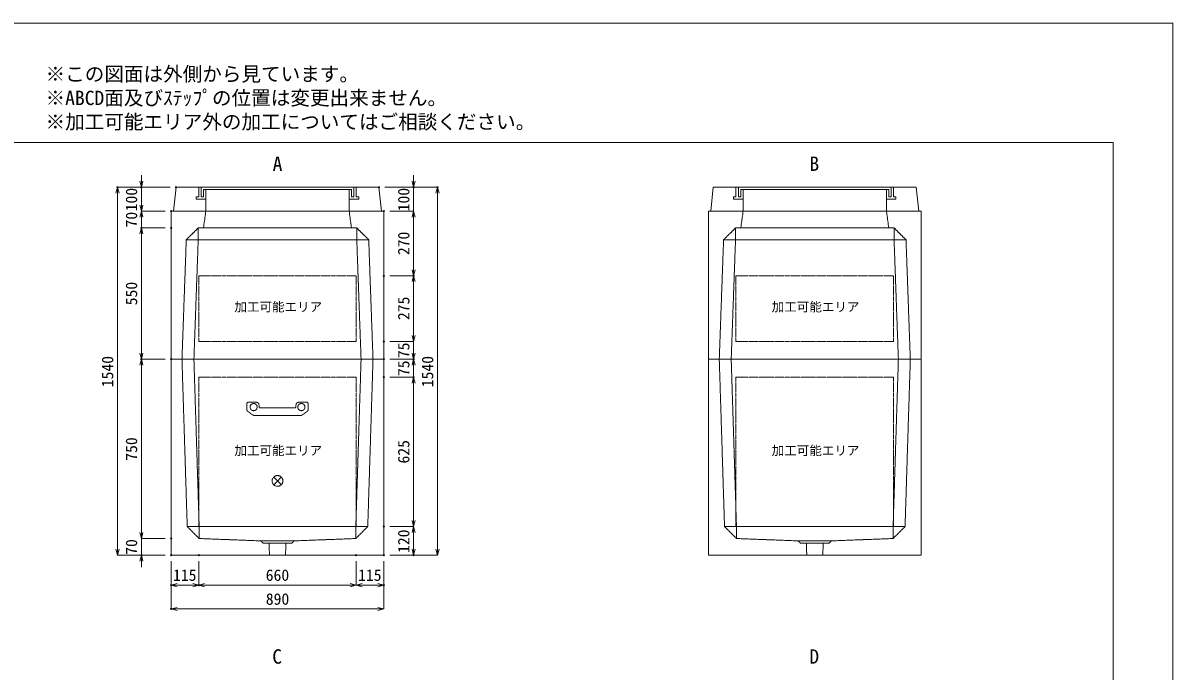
# Model space of a CAD drawing. Units: millimetres, scale not verified. Extents: x -3712 to 3712, y -2625 to 2625.
# Drawn here: x -1103 to 3712, y -91 to 2625 of the extents above; entities that cross this region are included whole.
import ezdxf
from ezdxf.enums import TextEntityAlignment as Align

# ---------------------------------------------------------------- set-up
doc = ezdxf.new("R2010")
doc.units = ezdxf.units.MM
doc.header["$LTSCALE"] = 10
doc.header["$PDMODE"] = 32
doc.header["$PDSIZE"] = 5
doc.linetypes.add('LONG_DASHED1', pattern=[7, 6, -1])
doc.linetypes.add('LONG_DOUBLE_CHAIN', pattern=[21.8, 18, -1, 0.6, -0.6, 0.6, -1])
for name, color, linetype, lineweight in [('0-0_D-TTL', 7, 'Continuous', 9), ('0-1_Defpoints', 7, 'Continuous', 9), ('0-3_D-TTL-TXT', 7, 'Continuous', 9), ('0-4_D-STR-TXT', 7, 'Continuous', 9), ('0-5_D-STR-DIM', 3, 'Continuous', 9), ('0-6_0', 7, 'Continuous', 9), ('0-7_D-STR', 7, 'LONG_DASHED1', 9), ('0-9_D-STR-STR3', 2, 'LONG_DASHED1', 9), ('0-A_D-STR-STR4', 134, 'LONG_DASHED1', 9), ('0-B_D-STR-STR5', 1, 'LONG_DOUBLE_CHAIN', 9)]:
    doc.layers.add(name, color=color, linetype=linetype, lineweight=lineweight)
doc.styles.add('ＭＳ ゴシック', font='')
doc.styles.get('ＭＳ ゴシック').set_extended_font_data('MS Gothic')

# ---------------------------------------------------------------- blocks, each defined once
blk = doc.blocks.new('A$C4DE05FD1')
at = {"layer": '0-0_D-TTL', "color": 134}
for p, q in [((2000, 38000), (57400, 38000)), ((57400, 38000), (57400, 2000))]:
    blk.add_line(p, q, dxfattribs=at)
at = {"layer": '0-1_Defpoints', "color": 134}
for p, q in [((0, 42000), (59400, 42000)), ((59400, 42000), (59400, 0))]:
    blk.add_line(p, q, dxfattribs=at)
at = {"layer": '0-3_D-TTL-TXT', "style": 'ＭＳ ゴシック'}
for s, p in [('※この図面は外側から見ています。', (21630.46, 39907.83)), ('※ABCD面及びｽﾃｯﾌﾟの位置は変更出来ません。', (21630.46, 39107.83)), ('※加工可能エリア外の加工についてはご相談ください。', (21630.46, 38307.83))]:
    blk.add_text(s, height=481.1, dxfattribs=at).set_placement(p, align=Align.BOTTOM_LEFT)
blk = doc.blocks.new('_Open30')
at = {"layer": '0-6_0'}
blk.add_line((0, 0), (-10, 0), dxfattribs=at)
blk.add_lwpolyline([(-10, 2.679), (0, 0), (-10, -2.679)], dxfattribs=at)
blk = doc.blocks.new('A$C31CA379A')
at = {"layer": '0-4_D-STR-TXT', "style": 'ＭＳ ゴシック'}
for s, p in [('A', (-162.94, -1095.26)), ('B', (17819.31, -1095.26)), ('C', (-175.69, -17595.27)), ('D', (17819.31, -17595.27))]:
    blk.add_text(s, height=481.1, dxfattribs=at).set_placement(p, align=Align.BOTTOM_LEFT)
blk = doc.blocks.new('A$C019679C0')
at = {"layer": '0-7_D-STR', "linetype": 'Continuous'}
for p, q in [((-4350, 0), (-4250, 1000)), ((4250, 1000), (-4250, 1000)), ((4350, 0), (4250, 1000)), ((-4350, 0), (4350, 0))]:
    blk.add_line(p, q, dxfattribs=at)
at = {"layer": '0-7_D-STR'}
for p, q in [((-3000, 0), (-3000, 900)), ((3000, 900), (3000, 0))]:
    blk.add_line(p, q, dxfattribs=at)
at = {"layer": '0-A_D-STR-STR4'}
for points in [[(-3300, 1000), (-3300, 600), (-3400, 600), (-3400, 500), (-3000, 500)], [(-3000, 900), (-3100, 900), (-3100, 600), (-3200, 600), (-3200, 1000)], [(3300, 1000), (3300, 600), (3400, 600), (3400, 500), (3000, 500)], [(3100, 900), (3100, 600), (3200, 600), (3200, 1000)], [(-3000, 900), (3000, 900), (3100, 900)]]:
    blk.add_lwpolyline(points, dxfattribs=at)
blk = doc.blocks.new('A$C27844A11')
at = {"layer": '0-9_D-STR-STR3'}
for p, q in [((-1280, 500), (-1280, 226.8)), ((-1230, 550), (-879.2, 550)), ((1230, 550), (879.2, 550)), ((1280, 500), (1280, 226.8)), ((-1257.7, 185.2), (-1030.2, 16.8)), ((974.7, 0), (-974.7, 0)), ((-779.6, 458.7), (-771, 360.6)), ((721.2, 315), (-721.2, 315)), ((779.6, 458.7), (771, 360.6)), ((1257.7, 185.2), (1030.2, 16.8))]:
    blk.add_line(p, q, dxfattribs=at)
for centre in [(-1000, 350), (1000, 350)]:
    blk.add_circle(centre, 150, dxfattribs=at)
for centre, radius, start, end in [((-1230, 500), 50, 90, 180), ((-879.2, 450), 100, 5, 90), ((879.2, 450), 100, 90, 175), ((1230, 500), 50, 0, 90), ((-1230, 226.8), 50, 180, 236.30993), ((-974.7, 100), 100, 236.30993, 270), ((-721.2, 365), 50, 185, 270), ((721.2, 365), 50, 270, 355), ((974.7, 100), 100, 270, 303.69007), ((1230, 226.8), 50, 303.69007, 0)]:
    blk.add_arc(centre, radius, start, end, dxfattribs=at)
blk = doc.blocks.new('A$C0FAA34A4')
at = {"layer": '0-7_D-STR'}
for p, q in [((-3000, 6200), (-3100, 5500)), ((3000, 6200), (3100, 5500)), ((-3820, 5000), (-3320, 5500)), ((3320, 5500), (-3320, 5500)), ((-3320, 5000), (-3320, 5500)), ((3820, 5000), (3320, 5500)), ((3320, 5000), (3320, 5500)), ((-3820, 5000), (-4000, 0)), ((3820, 5000), (-3820, 5000)), ((-3320, 5000), (-3500, 0)), ((3320, 5000), (3500, 0)), ((3820, 5000), (4000, 0))]:
    blk.add_line(p, q, dxfattribs=at)
at = {"layer": '0-7_D-STR', "linetype": 'Continuous'}
for p, q in [((4450, 0), (4450, 6200)), ((-4450, 0), (4450, 0))]:
    blk.add_line(p, q, dxfattribs=at)
blk.add_lwpolyline([(-4450, 0), (-4450, 6200), (4450, 6200)], dxfattribs=at)
at = {"layer": '0-B_D-STR-STR5'}
for p, q in [((-3300, 3500), (-3300, 750)), ((3300, 3500), (-3300, 3500))]:
    blk.add_line(p, q, dxfattribs=at)
blk.add_lwpolyline([(3300, 3500), (3300, 750), (-3300, 750)], dxfattribs=at)
blk = doc.blocks.new('A$C37CF2544')
at = {"layer": '0-7_D-STR', "linetype": 'Continuous'}
for p, q in [((-4450, 0), (4450, 0)), ((-4450, -8200), (-4450, 0)), ((4450, -8200), (4450, 0)), ((-4450, -8200), (4450, -8200))]:
    blk.add_line(p, q, dxfattribs=at)
at = {"layer": '0-7_D-STR'}
for p, q in [((-4000, 0), (-3780, -7000)), ((-3500, 0), (-3280, -7000)), ((3500, 0), (3280, -7000)), ((-3280, -7500), (-3780, -7000)), ((-3280, -7500), (-3280, -7000)), ((3280, -7500), (3780, -7000)), ((3280, -7500), (3280, -7000)), ((-3280, -7500), (-700, -7600)), ((-600, -7690), (-700, -7600)), ((700, -7600), (-700, -7600)), ((600, -7690), (-600, -7690)), ((-336.2, -8200), (-352.5, -7690)), ((336.2, -8200), (352.5, -7690)), ((600, -7690), (700, -7600)), ((3280, -7500), (700, -7600))]:
    blk.add_line(p, q, dxfattribs=at)
blk.add_lwpolyline([(4000, 0), (3780, -7000), (-3780, -7000)], dxfattribs=at)
at = {"layer": '0-B_D-STR-STR5'}
for p, q in [((3300, -750), (3300, -7000)), ((3300, -7000), (-3300, -7000))]:
    blk.add_line(p, q, dxfattribs=at)
blk.add_lwpolyline([(3300, -750), (-3300, -750), (-3300, -7000)], dxfattribs=at)
blk = doc.blocks.new('A$C1C640AAB')
at = {"layer": '0-B_D-STR-STR5'}
for p, q in [((-159.1, -159.1), (159.1, 159.1)), ((-159.1, 159.1), (159.1, -159.1))]:
    blk.add_line(p, q, dxfattribs=at)
blk.add_circle((0, 0), 225, dxfattribs=at)
blk = doc.blocks.new('A$C591fdf01')
at = {"layer": '0-7_D-STR'}
blk.add_blockref('A$C37CF2544', (0, 0), dxfattribs=at)
at = {"layer": '0-B_D-STR-STR5'}
blk.add_blockref('A$C1C640AAB', (0, -5090), dxfattribs=at)

msp = doc.modelspace()

# ---------------------------------------------------------------- linework, layer by layer
at = {"layer": '0-1_Defpoints'}
for p in [(-707.5, 1937.5), (-607.5, 1937.5), (-462.5, 1937.5), (387.5, 1937.5), (532.5, 1937.5), (632.5, 1937.5), (-482.5, 1837.5), (407.5, 1837.5), (-607.5, 1767.5), (-482.5, 1767.5), (407.5, 1567.5), (532.5, 1567.5), (407.5, 1292.5), (407.5, 1292.5), (-607.5, 1217.5), (-482.5, 1217.5), (-482.5, 1217.5), (407.5, 1217.5), (532.5, 1217.5), (407.5, 1142.5), (407.5, 1142.5), (532.5, 1142.5), (407.5, 517.5), (407.5, 517.5), (-482.5, 467.5), (-482.5, 467.5), (-607.5, 397.5), (-482.5, 397.5), (-482.5, 397.5), (-367.5, 397.5), (292.5, 397.5), (407.5, 397.5), (407.5, 397.5), (532.5, 397.5), (-482.5, 272.5), (-367.5, 272.5), (407.5, 272.5), (-482.5, 172.5)]:
    msp.add_point(p, dxfattribs=at)
at = {"layer": '0-5_D-STR-DIM'}
for p, q in [((-607.5, 1962.5), (-607.5, 1987.5)), ((532.5, 1962.5), (532.5, 1987.5)), ((-487.5, 1937.5), (-707.5, 1937.5)), ((-487.5, 1937.5), (-607.5, 1937.5)), ((-607.5, 1837.5), (-607.5, 1937.5)), ((412.5, 1937.5), (532.5, 1937.5)), ((412.5, 1937.5), (632.5, 1937.5)), ((532.5, 1837.5), (532.5, 1937.5)), ((-707.5, 422.5), (-707.5, 1912.5)), ((-607.5, 1862.5), (-607.5, 1887.5)), ((632.5, 422.5), (632.5, 1912.5)), ((-507.5, 1837.5), (-607.5, 1837.5)), ((-607.5, 1837.5), (-607.5, 1767.5)), ((-507.5, 1837.5), (-607.5, 1837.5)), ((432.5, 1837.5), (532.5, 1837.5)), ((432.5, 1837.5), (532.5, 1837.5)), ((-607.5, 1812.5), (-607.5, 1787.5)), ((532.5, 1812.5), (532.5, 1592.5)), ((532.5, 1812.5), (532.5, 1787.5)), ((-507.5, 1767.5), (-607.5, 1767.5)), ((-507.5, 1767.5), (-607.5, 1767.5)), ((-607.5, 1742.5), (-607.5, 1717.5)), ((-607.5, 1242.5), (-607.5, 1742.5)), ((432.5, 1567.5), (532.5, 1567.5)), ((432.5, 1567.5), (532.5, 1567.5)), ((532.5, 1317.5), (532.5, 1542.5)), ((532.5, 1317.5), (532.5, 1342.5)), ((432.5, 1292.5), (532.5, 1292.5)), ((432.5, 1292.5), (532.5, 1292.5)), ((532.5, 1292.5), (532.5, 1217.5)), ((532.5, 1242.5), (532.5, 1267.5)), ((-507.5, 1217.5), (-607.5, 1217.5)), ((-507.5, 1217.5), (-607.5, 1217.5)), ((432.5, 1217.5), (532.5, 1217.5)), ((432.5, 1217.5), (532.5, 1217.5)), ((532.5, 1142.5), (532.5, 1217.5)), ((-607.5, 492.5), (-607.5, 1192.5)), ((532.5, 1192.5), (532.5, 1167.5)), ((432.5, 1142.5), (532.5, 1142.5)), ((432.5, 1142.5), (532.5, 1142.5)), ((532.5, 1117.5), (532.5, 1092.5)), ((532.5, 542.5), (532.5, 1117.5)), ((-607.5, 492.5), (-607.5, 517.5)), ((432.5, 517.5), (532.5, 517.5)), ((432.5, 517.5), (532.5, 517.5)), ((532.5, 492.5), (532.5, 422.5)), ((-507.5, 467.5), (-607.5, 467.5)), ((-607.5, 467.5), (-607.5, 397.5)), ((-507.5, 467.5), (-607.5, 467.5)), ((-507.5, 397.5), (-707.5, 397.5)), ((-507.5, 397.5), (-607.5, 397.5)), ((432.5, 397.5), (532.5, 397.5)), ((432.5, 397.5), (632.5, 397.5)), ((-607.5, 372.5), (-607.5, 347.5)), ((-482.5, 372.5), (-482.5, 172.5)), ((-482.5, 372.5), (-482.5, 272.5)), ((-367.5, 372.5), (-367.5, 272.5)), ((-367.5, 372.5), (-367.5, 272.5)), ((292.5, 372.5), (292.5, 272.5)), ((292.5, 372.5), (292.5, 272.5)), ((407.5, 372.5), (407.5, 272.5)), ((407.5, 372.5), (407.5, 172.5)), ((-392.5, 272.5), (-457.5, 272.5)), ((267.5, 272.5), (-342.5, 272.5)), ((317.5, 272.5), (382.5, 272.5)), ((382.5, 172.5), (-457.5, 172.5))]:
    msp.add_line(p, q, dxfattribs=at)

# ---------------------------------------------------------------- block references
at = {"layer": '0-0_D-TTL', "xscale": 0.125, "yscale": 0.125}
msp.add_blockref('A$C4DE05FD1', (-3712.5, -2625), dxfattribs=at)
at = {"layer": '0-4_D-STR-TXT', "xscale": 0.125, "yscale": 0.125}
msp.add_blockref('A$C31CA379A', (-37.5, 2125), dxfattribs=at)
at = {"layer": '0-5_D-STR-DIM', "xscale": 2.5, "yscale": 2.5}
for p, rotation in [((-707.5, 1937.5), 90), ((-607.5, 1937.5), 270), ((532.5, 1937.5), 270), ((632.5, 1937.5), 90), ((-607.5, 1837.5), 270), ((-607.5, 1837.5), 90), ((532.5, 1837.5), 90), ((532.5, 1837.5), 90), ((-607.5, 1767.5), 90), ((-607.5, 1767.5), 90), ((532.5, 1567.5), 270), ((532.5, 1567.5), 90), ((532.5, 1292.5), 270), ((532.5, 1292.5), 270), ((-607.5, 1217.5), 270), ((-607.5, 1217.5), 90), ((532.5, 1217.5), 270), ((532.5, 1217.5), 90), ((532.5, 1142.5), 90), ((532.5, 1142.5), 90), ((532.5, 517.5), 270), ((-607.5, 467.5), 270), ((-607.5, 467.5), 270), ((532.5, 517.5), 90), ((-707.5, 397.5), 270), ((-607.5, 397.5), 90), ((532.5, 397.5), 270), ((632.5, 397.5), 270), ((-482.5, 272.5), 180), ((-367.5, 272.5), 180), ((292.5, 272.5), 180), ((-482.5, 172.5), 180)]:
    msp.add_blockref('_Open30', p, dxfattribs=dict(at, rotation=rotation))
for p in [(-367.5, 272.5), (292.5, 272.5), (407.5, 272.5), (407.5, 172.5)]:
    msp.add_blockref('_Open30', p, dxfattribs=at)
at = {"layer": '0-7_D-STR', "xscale": 0.1, "yscale": 0.1}
for name, p in [('A$C019679C0', (-37.5, 1837.5)), ('A$C019679C0', (2212.5, 1837.5)), ('A$C0FAA34A4', (-37.5, 1217.5)), ('A$C0FAA34A4', (2212.5, 1217.5)), ('A$C591fdf01', (-37.5, 1217.5)), ('A$C37CF2544', (2212.5, 1217.5))]:
    msp.add_blockref(name, p, dxfattribs=at)
at = {"layer": '0-9_D-STR-STR3', "xscale": 0.1, "yscale": 0.1}
msp.add_blockref('A$C27844A11', (-37.5, 982.5), dxfattribs=at)

# ---------------------------------------------------------------- texts
at = {"layer": '0-5_D-STR-DIM', "style": 'ＭＳ ゴシック'}
for s, p in [('100', (-610.75, 1836.85)), ('100', (529.25, 1836.85)), ('70', (-610.75, 1769.25)), ('270', (529.25, 1653.5)), ('550', (-610.75, 1443.63)), ('275', (529.25, 1381.65)), ('75', (529.25, 1222.4)), ('1540', (-710.75, 1100.6)), ('75', (529.25, 1147.4)), ('1540', (629.25, 1100.6)), ('750', (-610.75, 793)), ('625', (529.25, 781.4)), ('120', (529.25, 406.85)), ('70', (-610.75, 399.25))]:
    msp.add_text(s, height=48.09, rotation=90, dxfattribs=at).set_placement(p, align=Align.BOTTOM_LEFT)
for s, p in [('660', (-86.75, 275.75)), ('115', (-475, 275.75)), ('115', (300, 275.75)), ('890', (-86.38, 175.75))]:
    msp.add_text(s, height=48.09, dxfattribs=at).set_placement(p, align=Align.BOTTOM_LEFT)
at = {"layer": '0-B_D-STR-STR5', "style": 'ＭＳ ゴシック'}
for p in [(-217.98, 1406.22), (2032.02, 1406.22), (-217.98, 804.87), (2032.02, 804.87)]:
    msp.add_text('加工可能エリア', height=38.49, dxfattribs=at).set_placement(p, align=Align.BOTTOM_LEFT)

doc.saveas('drawing.dxf')
